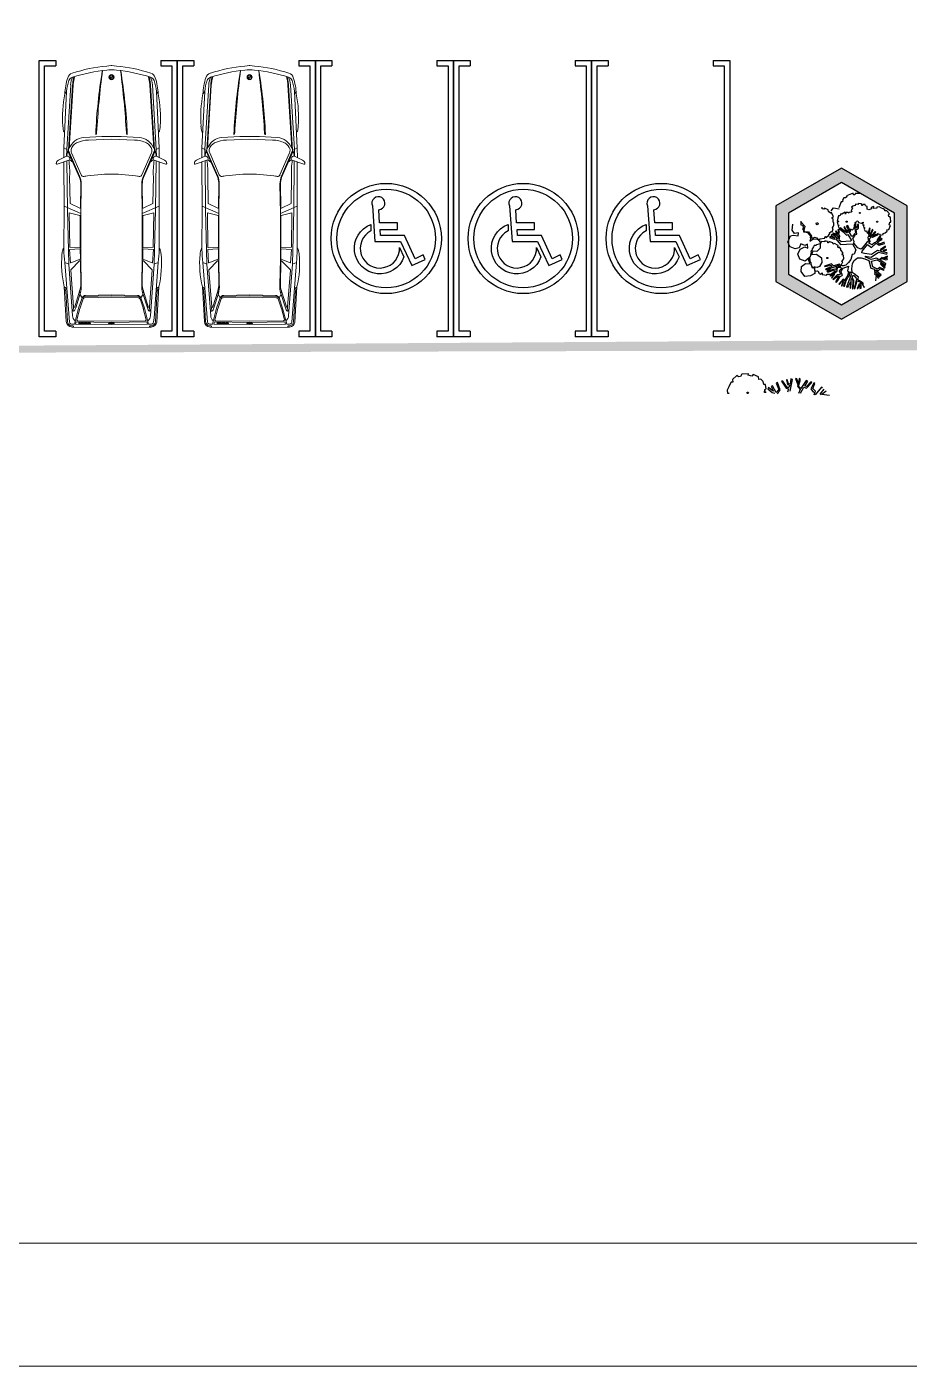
# Model space of a CAD drawing. Header units: millimetres. Extents: x 1351 to 1635, y 1399 to 1500.
# Drawn here: x 1592.85 to 1607.18, y 1440.64 to 1462.41 of the extents above; entities that cross this region are included whole.
import ezdxf

# ---------------------------------------------------------------- set-up
doc = ezdxf.new("R2010")
doc.units = ezdxf.units.MM
doc.layers.get('0').update_dxf_attribs({"color": 181})
doc.layers.add('lineas', color=8, linetype='Continuous')
doc.layers.add('margen', color=250, linetype='Continuous')
doc.layers.add('tefris', color=30, linetype='Continuous', lineweight=9)

# ---------------------------------------------------------------- blocks, each defined once
blk = doc.blocks.new('parkyeri')
for p, q in [((420.856, 186.195), (420.856, 186.095)), ((422.756, 186.195), (422.756, 186.095)), ((420.856, 181.295), (420.856, 181.195)), ((422.756, 181.295), (422.756, 181.195))]:
    blk.add_line(p, q)
for points in [[(420.556, 181.195), (420.556, 186.195), (420.856, 186.195)], [(420.856, 181.295), (420.656, 181.295), (420.656, 186.095), (420.856, 186.095)], [(422.756, 186.195), (423.056, 186.195), (423.056, 181.195), (422.756, 181.195)], [(422.756, 186.095), (422.956, 186.095), (422.956, 181.295), (422.756, 181.295)], [(420.856, 181.195), (420.556, 181.195)]]:
    blk.add_lwpolyline(points)
blk = doc.blocks.new('BMW')
blk.add_line((0, 0.81), (0, -0.81))
at = {"const_width": 0.81}
for points in [[(-0.41, 0, 0.414214), (0, -0.41, 1)], [(0.41, 0, 0.414214), (0, 0.41, 1)]]:
    blk.add_lwpolyline(points, format="xyb", dxfattribs=at)
for radius in [1.05, 0.812]:
    blk.add_circle((0, 0), radius)
blk = doc.blocks.new('325I')
for p, q in [((-0.84, 2.34), (-0.84, 2.62)), ((-0.76, 2.62), (-0.84, 2.62)), ((-0.76, 2.34), (-0.84, 2.34)), ((-0.76, 2.34), (-0.76, 2.62)), ((-0.02, 2.62), (-0.68, 2.62)), ((-0.68, 2.34), (-0.68, 2.62)), ((-0.02, 2.34), (-0.68, 2.34)), ((-0.1, 0.52), (-0.1, 0.87)), ((-0.02, 2.34), (-0.02, 2.62)), ((-0.02, -1.57), (-0.02, 1.45)), ((-0.1, -0.99), (-0.1, -0.64))]:
    blk.add_line(p, q)
for points in [[(-0.76, 2.04, 0.311177), (-0.8, 1.99, 0.077264), (-0.8, 0.92, 0.311177), (-0.76, 0.87, 0.039894), (-0.51, 0.84, 0.429044), (-0.45, 0.89), (-0.45, 1.74, -0.414214), (-0.4, 1.8), (-0.17, 1.8, -0.389308), (-0.11, 1.75, -0.042914), (-0.11, 1.16, -0.325233), (-0.16, 1.11), (-0.16, 0.86, 0.008571), (-0.1, 0.87, 0.311177), (-0.06, 0.92, 0.077264), (-0.06, 1.99, 0.311177), (-0.1, 2.04, 0.060602), (-0.48, 2.07, 0.404798), (-0.53, 2.02), (-0.53, 1.17, -0.414214), (-0.59, 1.11)], [(-0.71, 2.05, 0.008571), (-0.76, 2.04, -0.008571), (-0.71, 2.05), (-0.71, 1.8, 0.325233), (-0.75, 1.75, 0.042914), (-0.75, 1.16, 0.389308), (-0.69, 1.11), (-0.59, 1.11)]]:
    blk.add_lwpolyline(points, format="xyb")
for points in [[(-0.76, 0.53, 0.311177), (-0.8, 0.48, 0.077264), (-0.8, -0.59, 0.311177), (-0.76, -0.64, 0.008571), (-0.71, -0.65), (-0.71, -0.4, -0.325233), (-0.75, -0.35, -0.042914), (-0.75, 0.24, -0.389308), (-0.69, 0.29), (-0.57, 0.29, -0.373732), (-0.51, 0.24), (-0.39, -0.62, 0.391289), (-0.33, -0.67, 0.037166), (-0.1, -0.64, 0.311177), (-0.06, -0.59, 0.077264), (-0.06, 0.48, 0.311177), (-0.1, 0.53, 0.008571), (-0.16, 0.54), (-0.16, 0.29, -0.325233), (-0.11, 0.24, -0.042914), (-0.11, -0.35, -0.389308), (-0.17, -0.4), (-0.29, -0.4, -0.373732), (-0.35, -0.35), (-0.47, 0.51, 0.391289), (-0.53, 0.56, 0.037166)], [(-0.76, -0.98, 0.311177), (-0.8, -1.03, 0.077264), (-0.8, -2.1, 0.311177), (-0.76, -2.15, 0.008571), (-0.71, -2.16), (-0.71, -1.91, -0.325233), (-0.75, -1.86, -0.042914), (-0.75, -1.27, -0.389308), (-0.69, -1.22), (-0.53, -1.22, -0.414214), (-0.47, -1.28), (-0.47, -1.88, 0.414214), (-0.44, -1.91), (-0.42, -1.91, 0.414214), (-0.39, -1.88), (-0.39, -1.28, -0.414214), (-0.33, -1.22), (-0.17, -1.22, -0.389308), (-0.11, -1.27, -0.042914), (-0.11, -1.86, -0.325233), (-0.16, -1.91), (-0.16, -2.16, 0.008571), (-0.1, -2.15, 0.311177), (-0.06, -2.1, 0.077264), (-0.06, -1.03, 0.311177), (-0.1, -0.98, 0.105316)]]:
    blk.add_lwpolyline(points, format="xyb", close=True)
blk.add_arc((-0.43, 2.41), 1.57, 280.0596, 282.024)
blk = doc.blocks.new('BMW735P')
for p, q in [((1.706, 0.748), (1.784, 0.976)), ((0.348, 0.732), (1.519, 0.804)), ((0.351, 0.698), (1.532, 0.77)), ((0.351, 0.687), (1.502, 0.757)), ((0.466, 0.807), (1.489, 0.857)), ((0.512, 0.838), (0.466, 0.807)), ((1.489, 0.857), (1.666, 0.859)), ((1.489, 0.857), (1.537, 0.772)), ((1.519, 0.804), (1.639, 0.805)), ((1.537, 0.772), (1.998, 0.571)), ((1.548, 0.782), (1.639, 0.805)), ((1.548, 0.782), (2.024, 0.571)), ((1.639, 0.805), (1.711, 0.953)), ((1.749, 0.693), (1.706, 0.748)), ((1.725, 0.801), (2.611, 0.791)), ((1.743, 0.856), (2.582, 0.853)), ((2.498, 0.742), (2.006, 0.752)), ((2.498, 0.742), (2.582, 0.569)), ((2.545, 0.853), (2.678, 0.55)), ((2.582, 0.853), (3.331, 0.856)), ((2.611, 0.791), (3.593, 0.768)), ((2.664, 0.758), (2.714, 0.564)), ((2.664, 0.758), (3.288, 0.748)), ((3.288, 0.748), (3.295, 0.567)), ((3.314, 0.567), (3.327, 0.748)), ((3.331, 0.751), (3.568, 0.736)), ((3.572, 0.73), (3.503, 0.563)), ((3.699, 0.731), (3.535, 0.572)), ((3.564, 0.84), (4.568, 0.762)), ((3.564, 0.84), (3.593, 0.768)), ((3.593, 0.768), (4.527, 0.697)), ((3.703, 0.732), (4.366, 0.68)), ((4.631, 0.813), (4.003, 0.849)), ((4.017, 0.834), (4.003, 0.849)), ((4.055, 0.802), (4.017, 0.834)), ((4.629, 0.79), (4.077, 0.821)), ((4.568, 0.762), (4.641, 0.755)), ((0.273, 0.676), (0.198, 0.662)), ((0.271, 0.687), (0.201, 0.674)), ((1.299, 0.494), (1.285, 0.17)), ((1.977, 0.543), (1.579, 0.716)), ((2.674, 0.55), (2.142, 0.542)), ((2.574, 0.556), (2.146, 0.55)), ((3.501, 0.55), (2.674, 0.55)), ((3.286, 0.558), (2.722, 0.558)), ((3.495, 0.557), (3.323, 0.558)), ((3.963, 0.542), (3.501, 0.55)), ((3.955, 0.55), (3.541, 0.557)), ((4.366, 0.66), (4.08, 0.57)), ((4.122, 0.56), (4.08, 0.57)), ((4.122, 0.559), (4.382, 0.642)), ((4.201, 0.525), (4.136, 0.564)), ((4.393, 0.59), (4.201, 0.525)), ((4.4, 0.569), (4.221, 0.509)), ((4.38, 0.681), (4.44, 0.687)), ((4.382, 0.642), (4.422, 0.656)), ((4.683, 0.665), (4.393, 0.59)), ((4.601, 0.621), (4.399, 0.569)), ((4.617, 0.609), (4.628, -0.007)), ((4.683, 0.643), (4.64, 0.631)), ((4.64, 0.631), (4.651, -0.007)), ((4.682, 0.697), (4.683, 0.67)), ((4.683, 0.67), (4.683, 0.665)), ((4.683, 0.643), (4.688, -0.007)), ((4.709, 0.721), (4.713, 0.693)), ((4.741, -0.012), (4.734, 0.707)), ((1.347, 0.41), (1.328, -0.007)), ((4.16, 0.463), (4.15, -0.007)), ((4.178, 0.484), (4.167, -0.007)), ((4.201, 0.474), (4.191, -0.007)), ((0.208, 0.028), (0.208, -0.042)), ((1.285, 0.17), (1.28, -0.007)), ((1.285, -0.184), (1.28, -0.007)), ((1.299, -0.507), (1.285, -0.184)), ((1.347, -0.424), (1.328, -0.007)), ((4.16, -0.476), (4.15, -0.007)), ((4.178, -0.498), (4.167, -0.007)), ((4.201, -0.488), (4.191, -0.007)), ((4.617, -0.622), (4.628, -0.006)), ((4.64, -0.645), (4.651, -0.006)), ((4.683, -0.656), (4.688, -0.006)), ((4.741, -0.011), (4.735, -0.689)), ((0.273, -0.69), (0.198, -0.675)), ((0.271, -0.7), (0.201, -0.687)), ((0.351, -0.7), (1.502, -0.77)), ((0.351, -0.711), (1.532, -0.783)), ((1.537, -0.785), (1.998, -0.584)), ((1.548, -0.795), (2.024, -0.584)), ((1.977, -0.556), (1.579, -0.729)), ((1.749, -0.706), (1.706, -0.761)), ((2.674, -0.563), (2.142, -0.555)), ((2.574, -0.57), (2.146, -0.563)), ((2.498, -0.756), (2.582, -0.582)), ((2.545, -0.867), (2.678, -0.563)), ((2.664, -0.772), (2.714, -0.577)), ((3.501, -0.563), (2.674, -0.563)), ((3.286, -0.571), (2.722, -0.571)), ((3.288, -0.762), (3.295, -0.58)), ((3.314, -0.58), (3.327, -0.761)), ((3.495, -0.571), (3.323, -0.571)), ((3.963, -0.555), (3.501, -0.563)), ((3.572, -0.743), (3.503, -0.576)), ((3.699, -0.744), (3.535, -0.585)), ((3.955, -0.563), (3.541, -0.57)), ((3.593, -0.781), (4.527, -0.711)), ((3.703, -0.745), (4.366, -0.693)), ((4.122, -0.573), (4.08, -0.584)), ((4.366, -0.673), (4.08, -0.584)), ((4.122, -0.573), (4.382, -0.655)), ((4.201, -0.539), (4.136, -0.577)), ((4.393, -0.603), (4.201, -0.539)), ((4.4, -0.583), (4.221, -0.523)), ((4.38, -0.695), (4.44, -0.7)), ((4.382, -0.655), (4.422, -0.67)), ((4.683, -0.678), (4.393, -0.603)), ((4.601, -0.635), (4.399, -0.582)), ((4.683, -0.656), (4.64, -0.645)), ((4.682, -0.711), (4.683, -0.683)), ((4.683, -0.683), (4.683, -0.678)), ((4.709, -0.735), (4.713, -0.706)), ((4.735, -0.689), (4.733, -0.726)), ((0.348, -0.746), (1.519, -0.817)), ((0.512, -0.851), (0.466, -0.82)), ((0.466, -0.82), (1.489, -0.87)), ((1.489, -0.87), (1.537, -0.785)), ((1.489, -0.87), (1.666, -0.872)), ((1.519, -0.817), (1.639, -0.819)), ((1.548, -0.795), (1.639, -0.818)), ((1.639, -0.819), (1.711, -0.966)), ((1.706, -0.761), (1.784, -0.989)), ((1.725, -0.815), (2.611, -0.805)), ((1.743, -0.869), (2.582, -0.867)), ((2.498, -0.756), (2.006, -0.765)), ((2.582, -0.867), (3.331, -0.869)), ((2.611, -0.805), (3.593, -0.781)), ((2.664, -0.772), (3.288, -0.762)), ((3.331, -0.764), (3.568, -0.749)), ((3.564, -0.853), (4.568, -0.776)), ((3.564, -0.853), (3.593, -0.781)), ((4.641, -0.826), (4.003, -0.862)), ((4.017, -0.847), (4.003, -0.862)), ((4.055, -0.815), (4.017, -0.847)), ((4.638, -0.803), (4.077, -0.835)), ((4.568, -0.776), (4.641, -0.769))]:
    blk.add_line(p, q)
for points in [[(0.136, 0.705, -0.271445), (0.218, 0.784, -0.070454), (0.512, 0.838)], [(0.209, 0.699, -0.257358), (0.271, 0.763, -0.042334), (0.466, 0.807)], [(0.136, -0.718, 0.271445), (0.218, -0.797, 0.070454), (0.512, -0.851)], [(0.209, -0.713, 0.257358), (0.271, -0.776, 0.042334), (0.466, -0.82)]]:
    blk.add_lwpolyline(points, format="xyb")
for points in [[(1.217, 0.843), (1.204, 0.851), (1.193, 0.857), (1.184, 0.861), (1.173, 0.864), (1.16, 0.867), (1.144, 0.869), (1.123, 0.871), (1.096, 0.874)], [(3.414, 0.89), (3.395, 0.888), (3.38, 0.886), (3.368, 0.884), (3.356, 0.881), (3.343, 0.877), (3.328, 0.872), (3.309, 0.865), (3.285, 0.856)], [(0, -0.007), (0, 0), (0.002, 0.04), (0.007, 0.081)], [(0.074, -0.007), (0.074, 0), (0.076, 0.04), (0.081, 0.081)], [(0, -0.007), (0, -0.013), (0.002, -0.054), (0.007, -0.094)], [(0.074, -0.007), (0.074, -0.013), (0.076, -0.054), (0.081, -0.094)], [(1.217, -0.857), (1.204, -0.864), (1.193, -0.87), (1.184, -0.874), (1.173, -0.878), (1.16, -0.88), (1.144, -0.882), (1.123, -0.885), (1.096, -0.887)], [(3.414, -0.903), (3.395, -0.901), (3.38, -0.899), (3.368, -0.897), (3.356, -0.894), (3.343, -0.89), (3.328, -0.885), (3.309, -0.878), (3.285, -0.869)]]:
    blk.add_lwpolyline(points)
at = {"const_width": 0.0353}
for points in [[(0.19, -0.007, 0.414214), (0.208, -0.025, 1)], [(0.225, -0.007, 0.414214), (0.208, 0.011, 1)]]:
    blk.add_lwpolyline(points, format="xyb", dxfattribs=at)
for radius in [0.046, 0.0354]:
    blk.add_circle((0.208, -0.007), radius)
for centre, radius, start, end in [((1.77, 0.93), 0.0631, 88.3411, 158.4448), ((1.771, 0.98), 0.0131, 343.6791, 88.3607), ((0.366, 0.365), 0.368, 92.6658, 115.256), ((0.938, -1.333), 2.212, 85.9177, 101.1171), ((1.621, 0.444), 0.335, 110.7397, 140.9673), ((1.662, 0.425), 0.368, 109.903, 110.7292), ((1.689, 0.796), 0.0507, 169.1503, 289.7336), ((1.929, 2.178), 1.428, 261.2748, 273.0638), ((3.287, 0.744), 0.00436, 28.2568, 89.0796), ((3.331, 0.746), 0.00436, 89.1632, 159.7849), ((3.225, -2.404), 3.262, 84.0336, 88.1393), ((3.586, -0.873), 1.771, 76.3874, 95.5588), ((3.568, 0.732), 0.00436, 335.5673, 89.1632), ((3.702, 0.728), 0.00436, 85.5085, 130.5901), ((4.085, 0.858), 0.0379, 199.2376, 258.1974), ((4.625, 0.704), 0.0861, 11.3528, 86.771), ((4.625, 0.704), 0.109, 1.6199, 86.771), ((4.631, 0.705), 0.0509, 350.8248, 79.2552), ((2.762, -0.164), 2.765, 161.6997, 174.9344), ((3.31, -0.265), 3.248, 162.7329, 173.8965), ((0.367, 0.273), 0.425, 92.353, 103.1471), ((0.367, 0.273), 0.414, 92.353, 103.1471), ((1.562, 0.486), 0.263, 140.0159, 178.2251), ((1.842, 0.407), 0.495, 153.681, 179.6111), ((1.574, 0.536), 0.198, 106.1163, 152.6678), ((1.528, 0.593), 0.133, 67.227, 93.747), ((4.985, -0.007), 3.021, 170.5234, 189.4766), ((1.963, 0.501), 0.0436, 345.9109, 71.6035), ((2.138, 0.891), 0.349, 246.5165, 270.8123), ((2.23, 0.44), 0.23, 167.3262, 174.247), ((2.141, 0.899), 0.349, 250.3008, 270.8123), ((2.574, 0.565), 0.00873, 270.8123, 25.9128), ((2.722, 0.566), 0.00873, 194.37, 269.9833), ((3.286, 0.566), 0.00873, 269.9833, 2.2117), ((3.323, 0.566), 0.00873, 176.1372, 269.9833), ((3.495, 0.566), 0.00873, 269.9833, 337.4824), ((3.541, 0.566), 0.00873, 134.146, 269.0841), ((3.97, 0.85), 0.3, 267.1439, 291.3406), ((4.002, 0.925), 0.385, 264.2755, 288.2383), ((4.23, 0.463), 0.0692, 114.6336, 179.7333), ((4.222, 0.486), 0.0447, 118.5958, 182.7424), ((4.23, 0.481), 0.0297, 108.6331, 193.0645), ((4.364, 0.67), 0.0103, 280.9021, 77.46), ((4.383, 0.672), 0.00998, 108.9811, 168.2208), ((4.402, 0.697), 0.046, 295.8199, 338.4967), ((4.441, 0.683), 0.00436, 333.9349, 95.2848), ((4.528, 0.587), 0.111, 34.1191, 90.2712), ((4.604, 0.609), 0.0131, 359.9976, 104.5339), ((4.731, 0.7), 0.0196, 201.1676, 278.0128), ((1.66, -9.379), 9.667, 92.4729, 99.3423), ((2.176, -15.963), 16.254, 93.3904, 97.3745), ((1.217, 0.316), 0.053, 265.0923, 301.9708), ((1.243, 0.275), 0.00436, 301.9708, 89.6573), ((2.762, 0.15), 2.765, 185.0656, 198.3003), ((3.31, 0.251), 3.248, 186.1035, 197.2671), ((2.178, 15.949), 16.254, 262.6188, 266.6029), ((1.661, 9.365), 9.667, 260.651, 267.5203), ((1.217, -0.33), 0.053, 58.0292, 94.9077), ((1.243, -0.288), 0.00436, 270.3427, 58.0292), ((1.842, -0.42), 0.495, 180.3889, 206.4484), ((2.23, -0.454), 0.23, 185.753, 192.6738), ((4.23, -0.476), 0.0692, 180.2667, 245.3664), ((0.366, -0.378), 0.368, 244.744, 267.3342), ((0.367, -0.286), 0.425, 256.8529, 267.647), ((0.367, -0.286), 0.414, 256.8529, 267.647), ((1.562, -0.499), 0.263, 181.7749, 219.5838), ((1.621, -0.458), 0.335, 218.7114, 249.2334), ((1.574, -0.549), 0.198, 207.6439, 253.8837), ((1.963, -0.515), 0.0436, 288.3965, 14.0891), ((2.138, -0.905), 0.349, 89.1877, 113.4835), ((2.141, -0.913), 0.349, 89.1877, 109.6992), ((2.574, -0.578), 0.00873, 334.0872, 89.1877), ((2.722, -0.58), 0.00873, 90.0167, 165.63), ((3.286, -0.579), 0.00873, 357.7883, 90.0167), ((3.323, -0.579), 0.00873, 90.0167, 183.8628), ((3.495, -0.579), 0.00873, 22.5176, 90.0167), ((3.541, -0.579), 0.00873, 90.9159, 225.854), ((3.97, -0.863), 0.3, 68.6594, 92.8561), ((4.002, -0.938), 0.385, 71.7617, 95.7245), ((4.222, -0.5), 0.0447, 177.2576, 241.4042), ((4.23, -0.494), 0.0297, 166.9355, 251.3669), ((4.364, -0.683), 0.0103, 282.54, 77.0913), ((4.383, -0.685), 0.00998, 191.7792, 251.0189), ((4.402, -0.711), 0.046, 21.5033, 64.1801), ((4.441, -0.696), 0.00436, 264.7152, 26.0651), ((4.528, -0.6), 0.111, 269.7288, 325.8809), ((4.604, -0.622), 0.0131, 255.4661, 0.0024), ((4.631, -0.719), 0.0509, 280.7448, 9.1752), ((4.625, -0.718), 0.109, 278.5361, 355.8821), ((4.731, -0.713), 0.0196, 81.9872, 158.8324), ((0.938, 1.32), 2.212, 258.8829, 274.0823), ((1.528, -0.606), 0.133, 266.253, 292.773), ((1.662, -0.439), 0.368, 249.2708, 250.097), ((1.689, -0.809), 0.0507, 70.2664, 190.8497), ((1.77, -0.943), 0.0631, 201.5552, 271.6589), ((1.929, -2.191), 1.428, 86.9362, 98.7252), ((3.287, -0.757), 0.00436, 270.9204, 331.7432), ((3.331, -0.76), 0.00436, 200.2151, 270.8368), ((3.225, 2.391), 3.262, 271.8607, 275.9664), ((3.586, 0.859), 1.771, 264.4412, 283.6126), ((3.568, -0.745), 0.00436, 270.8368, 24.4327), ((3.702, -0.741), 0.00436, 229.4099, 274.4915), ((4.085, -0.872), 0.0379, 101.8026, 160.7624), ((4.625, -0.718), 0.0861, 279.2025, 348.8105), ((1.771, -0.993), 0.0131, 271.6393, 16.3209)]:
    blk.add_arc(centre, radius, start, end)
for name, p, xscale, yscale, zscale in [('325I', (4.674, 0.468), 0.0261839674916882, 0.0436399458194804, 0.0436399458194804), ('BMW', (4.669, -0.006), 0.0139568836454146, -0.0488562357979824, 0.0139568836454146)]:
    blk.add_blockref(name, p, dxfattribs=dict(xscale=xscale, yscale=yscale, zscale=zscale))
blk = doc.blocks.new('Bmw_p')
at = {"layer": 'tefris'}
blk.add_blockref('BMW735P', (0.1, 0.05), dxfattribs=at)

msp = doc.modelspace()

# ---------------------------------------------------------------- hatches: boundary and pattern name
at = {"true_color": 0x2776bb}
h = msp.add_hatch(color=152, dxfattribs=at)
h.dxf.hatch_style = 1
h.paths.add_polyline_path([(1557.684, 1489.955), (1615.659, 1489.745), (1615.88, 1457.376), (1557.499, 1457.002)])
h.paths.add_polyline_path([(1557.949, 1489.945), (1615.857, 1489.945), (1616.082, 1457.176), (1557.587, 1457.023)])
at = {"layer": 'margen'}
h = msp.add_hatch(color=256, dxfattribs=at)
h.dxf.hatch_style = 1
h.set_gradient(color1=(248, 153, 30), color2=(255, 255, 0))
h.paths.add_polyline_path([(1606.944, 1459.381), (1606.085, 1459.878), (1605.225, 1459.381), (1605.225, 1458.389), (1606.085, 1457.892), (1606.944, 1458.389)], flags=16)
h.paths.add_polyline_path([(1607.149, 1459.499), (1606.085, 1460.114), (1605.02, 1459.499), (1605.02, 1458.27), (1606.085, 1457.656), (1607.149, 1458.27)])

# ---------------------------------------------------------------- linework, layer by layer
at = {"color": 116, "linetype": 'ByBlock'}
for p, q in [((1606.274, 1459.707), (1606.166, 1459.663)), ((1606.28, 1459.681), (1606.274, 1459.707)), ((1606.308, 1459.703), (1606.303, 1459.68)), ((1606.391, 1459.699), (1606.308, 1459.703)), ((1606.079, 1459.565), (1606.043, 1459.467)), ((1606.095, 1459.563), (1606.079, 1459.565)), ((1606.109, 1459.583), (1606.095, 1459.563)), ((1606.123, 1459.631), (1606.102, 1459.592)), ((1606.102, 1459.592), (1606.109, 1459.583)), ((1606.151, 1459.629), (1606.123, 1459.631)), ((1606.173, 1459.647), (1606.151, 1459.629)), ((1606.166, 1459.663), (1606.173, 1459.647)), ((1606.267, 1459.493), (1606.249, 1459.479)), ((1606.3, 1459.508), (1606.267, 1459.493)), ((1606.303, 1459.68), (1606.28, 1459.681)), ((1606.317, 1459.527), (1606.3, 1459.508)), ((1606.355, 1459.521), (1606.317, 1459.527)), ((1606.354, 1459.536), (1606.355, 1459.521)), ((1606.411, 1459.533), (1606.354, 1459.536)), ((1606.414, 1459.506), (1606.411, 1459.533)), ((1606.428, 1459.503), (1606.414, 1459.506)), ((1606.427, 1459.524), (1606.428, 1459.503)), ((1606.47, 1459.521), (1606.427, 1459.524)), ((1606.476, 1459.499), (1606.47, 1459.521)), ((1606.503, 1459.49), (1606.476, 1459.499)), ((1606.5, 1459.446), (1606.503, 1459.49)), ((1606.607, 1459.49), (1606.567, 1459.471)), ((1606.606, 1459.458), (1606.607, 1459.49)), ((1605.77, 1459.453), (1605.77, 1459.481)), ((1605.796, 1459.446), (1605.77, 1459.453)), ((1605.81, 1459.46), (1605.796, 1459.446)), ((1605.867, 1459.433), (1605.81, 1459.46)), ((1605.874, 1459.407), (1605.867, 1459.433)), ((1605.904, 1459.38), (1605.874, 1459.407)), ((1605.923, 1459.39), (1605.904, 1459.38)), ((1605.916, 1459.419), (1605.957, 1459.469)), ((1605.954, 1459.319), (1605.923, 1459.39)), ((1605.932, 1459.292), (1605.935, 1459.309)), ((1605.949, 1459.283), (1605.932, 1459.292)), ((1605.935, 1459.309), (1605.954, 1459.319)), ((1605.947, 1459.233), (1605.949, 1459.283)), ((1605.957, 1459.469), (1606.049, 1459.45)), ((1606.037, 1459.336), (1606.013, 1459.255)), ((1606.059, 1459.338), (1606.037, 1459.336)), ((1606.079, 1459.375), (1606.059, 1459.338)), ((1606.091, 1459.364), (1606.079, 1459.375)), ((1606.143, 1459.395), (1606.091, 1459.364)), ((1606.148, 1459.366), (1606.143, 1459.395)), ((1606.154, 1459.392), (1606.148, 1459.366)), ((1606.192, 1459.392), (1606.154, 1459.392)), ((1606.201, 1459.382), (1606.192, 1459.392)), ((1606.207, 1459.39), (1606.201, 1459.382)), ((1606.242, 1459.399), (1606.207, 1459.39)), ((1606.262, 1459.468), (1606.242, 1459.417)), ((1606.242, 1459.417), (1606.256, 1459.409)), ((1606.256, 1459.409), (1606.242, 1459.399)), ((1606.249, 1459.479), (1606.262, 1459.468)), ((1606.529, 1459.433), (1606.5, 1459.446)), ((1606.572, 1459.45), (1606.529, 1459.433)), ((1606.567, 1459.471), (1606.572, 1459.45)), ((1606.66, 1459.46), (1606.606, 1459.458)), ((1606.694, 1459.482), (1606.659, 1459.481)), ((1606.659, 1459.481), (1606.66, 1459.46)), ((1606.735, 1459.462), (1606.694, 1459.482)), ((1606.759, 1459.45), (1606.735, 1459.462)), ((1606.789, 1459.435), (1606.759, 1459.45)), ((1606.789, 1459.417), (1606.789, 1459.435)), ((1606.819, 1459.419), (1606.789, 1459.417)), ((1606.864, 1459.371), (1606.819, 1459.419)), ((1606.849, 1459.351), (1606.864, 1459.371)), ((1606.853, 1459.328), (1606.849, 1459.351)), ((1606.882, 1459.312), (1606.853, 1459.328)), ((1606.888, 1459.232), (1606.882, 1459.312)), ((1605.283, 1459.102), (1605.294, 1459.201)), ((1605.323, 1459.048), (1605.283, 1459.102)), ((1605.383, 1459.062), (1605.323, 1459.048)), ((1605.379, 1459.013), (1605.383, 1459.062)), ((1605.421, 1459.249), (1605.426, 1459.192)), ((1605.426, 1459.192), (1605.452, 1459.186)), ((1605.427, 1459.232), (1605.487, 1459.172)), ((1605.469, 1459.147), (1605.449, 1459.124)), ((1605.449, 1459.124), (1605.485, 1459.077)), ((1605.452, 1459.186), (1605.469, 1459.147)), ((1605.487, 1459.172), (1605.465, 1459.077)), ((1605.465, 1459.077), (1605.55, 1459.078)), ((1605.485, 1459.077), (1605.534, 1459.065)), ((1605.534, 1459.065), (1605.579, 1459.008)), ((1605.55, 1459.078), (1605.595, 1459.005)), ((1605.875, 1459.018), (1605.897, 1459.051)), ((1605.891, 1459.06), (1605.917, 1459.084)), ((1605.897, 1459.051), (1605.891, 1459.06)), ((1605.917, 1459.084), (1605.933, 1459.08)), ((1605.933, 1459.08), (1605.951, 1459.128)), ((1605.939, 1459.141), (1605.947, 1459.171)), ((1605.951, 1459.128), (1605.939, 1459.141)), ((1605.954, 1459.058), (1605.945, 1459.048)), ((1605.959, 1459.226), (1605.947, 1459.233)), ((1605.947, 1459.171), (1605.958, 1459.175)), ((1606.017, 1459.029), (1605.954, 1459.058)), ((1605.958, 1459.175), (1605.959, 1459.226)), ((1605.996, 1459.092), (1605.987, 1459.082)), ((1605.987, 1459.082), (1606.017, 1459.029)), ((1606.021, 1459.054), (1605.996, 1459.092)), ((1606.013, 1459.255), (1606.03, 1459.255)), ((1606.013, 1459.239), (1606.025, 1459.19)), ((1606.034, 1459.238), (1606.013, 1459.239)), ((1606.036, 1459.068), (1606.021, 1459.054)), ((1606.033, 1459.118), (1606.022, 1459.11)), ((1606.022, 1459.11), (1606.036, 1459.068)), ((1606.025, 1459.19), (1606.037, 1459.192)), ((1606.03, 1459.255), (1606.034, 1459.238)), ((1606.039, 1459.179), (1606.03, 1459.168)), ((1606.03, 1459.168), (1606.052, 1459.127)), ((1606.053, 1459.065), (1606.033, 1459.118)), ((1606.033, 1459.043), (1606.053, 1459.065)), ((1606.037, 1459.192), (1606.039, 1459.179)), ((1606.073, 1459.141), (1606.052, 1459.127)), ((1606.052, 1459.127), (1606.066, 1459.132)), ((1606.052, 1459.127), (1606.113, 1459.078)), ((1606.066, 1459.132), (1606.077, 1459.118)), ((1606.165, 1459.059), (1606.073, 1459.141)), ((1606.077, 1459.118), (1606.14, 1459.078)), ((1606.113, 1459.078), (1606.164, 1459.024)), ((1606.131, 1459.16), (1606.12, 1459.154)), ((1606.12, 1459.154), (1606.153, 1459.094)), ((1606.163, 1459.105), (1606.131, 1459.16)), ((1606.14, 1459.078), (1606.157, 1459.103)), ((1606.153, 1459.094), (1606.189, 1459.08)), ((1606.157, 1459.103), (1606.164, 1459.093)), ((1606.186, 1459.183), (1606.162, 1459.17)), ((1606.162, 1459.17), (1606.189, 1459.131)), ((1606.196, 1459.095), (1606.163, 1459.105)), ((1606.164, 1459.093), (1606.234, 1459.09)), ((1606.183, 1459.063), (1606.165, 1459.059)), ((1606.189, 1459.08), (1606.183, 1459.063)), ((1606.223, 1459.096), (1606.186, 1459.183)), ((1606.189, 1459.131), (1606.196, 1459.095)), ((1606.213, 1459.064), (1606.223, 1459.096)), ((1606.252, 1459.001), (1606.213, 1459.064)), ((1606.225, 1459.123), (1606.238, 1459.122)), ((1606.234, 1459.09), (1606.225, 1459.123)), ((1606.238, 1459.122), (1606.261, 1459.112)), ((1606.261, 1459.112), (1606.29, 1459.137)), ((1606.311, 1459.063), (1606.265, 1459.008)), ((1606.29, 1459.137), (1606.293, 1459.176)), ((1606.317, 1459.195), (1606.291, 1459.192)), ((1606.291, 1459.192), (1606.311, 1459.063)), ((1606.293, 1459.176), (1606.324, 1459.197)), ((1606.303, 1459.227), (1606.325, 1459.231)), ((1606.324, 1459.197), (1606.303, 1459.227)), ((1606.324, 1459.136), (1606.317, 1459.195)), ((1606.322, 1459.11), (1606.358, 1459.139)), ((1606.335, 1459.037), (1606.322, 1459.11)), ((1606.34, 1459.151), (1606.324, 1459.136)), ((1606.325, 1459.231), (1606.33, 1459.25)), ((1606.33, 1459.25), (1606.349, 1459.255)), ((1606.346, 1459.197), (1606.34, 1459.151)), ((1606.358, 1459.198), (1606.346, 1459.197)), ((1606.349, 1459.255), (1606.358, 1459.229)), ((1606.358, 1459.229), (1606.409, 1459.219)), ((1606.358, 1459.139), (1606.358, 1459.198)), ((1606.409, 1459.219), (1606.428, 1459.229)), ((1606.428, 1459.229), (1606.447, 1459.228)), ((1606.447, 1459.228), (1606.428, 1459.221)), ((1606.428, 1459.221), (1606.43, 1459.186)), ((1606.43, 1459.186), (1606.449, 1459.189)), ((1606.449, 1459.189), (1606.44, 1459.176)), ((1606.44, 1459.176), (1606.446, 1459.141)), ((1606.446, 1459.141), (1606.464, 1459.14)), ((1606.464, 1459.14), (1606.454, 1459.12)), ((1606.454, 1459.12), (1606.469, 1459.089)), ((1606.469, 1459.089), (1606.497, 1459.096)), ((1606.497, 1459.096), (1606.495, 1459.071)), ((1606.495, 1459.071), (1606.532, 1459.04)), ((1606.537, 1459.138), (1606.518, 1459.063)), ((1606.518, 1459.063), (1606.529, 1459.016)), ((1606.532, 1459.04), (1606.548, 1459.056)), ((1606.552, 1459.132), (1606.537, 1459.138)), ((1606.537, 1459.07), (1606.552, 1459.132)), ((1606.543, 1459.036), (1606.537, 1459.07)), ((1606.586, 1459.115), (1606.543, 1459.036)), ((1606.548, 1459.056), (1606.566, 1459.03)), ((1606.556, 1459.031), (1606.599, 1459.112)), ((1606.629, 1459.084), (1606.572, 1459.016)), ((1606.583, 1459.011), (1606.64, 1459.073)), ((1606.599, 1459.112), (1606.586, 1459.115)), ((1606.598, 1459.024), (1606.619, 1459.054)), ((1606.619, 1459.054), (1606.624, 1459.027)), ((1606.64, 1459.073), (1606.629, 1459.084)), ((1606.761, 1459.052), (1606.794, 1459.062)), ((1606.761, 1459.035), (1606.761, 1459.052)), ((1606.794, 1459.062), (1606.824, 1459.088)), ((1606.82, 1459.11), (1606.851, 1459.116)), ((1606.824, 1459.088), (1606.82, 1459.11)), ((1606.851, 1459.116), (1606.879, 1459.178)), ((1606.857, 1459.191), (1606.869, 1459.235)), ((1606.879, 1459.178), (1606.857, 1459.191)), ((1606.869, 1459.235), (1606.888, 1459.232)), ((1605.215, 1458.911), (1605.255, 1459.01)), ((1605.248, 1458.833), (1605.215, 1458.911)), ((1605.329, 1458.801), (1605.248, 1458.833)), ((1605.255, 1459.01), (1605.3, 1459.022)), ((1605.3, 1459.022), (1605.379, 1459.013)), ((1605.422, 1458.881), (1605.398, 1458.819)), ((1605.49, 1458.855), (1605.422, 1458.881)), ((1605.533, 1458.876), (1605.49, 1458.855)), ((1605.536, 1458.811), (1605.533, 1458.876)), ((1605.595, 1459.005), (1605.57, 1458.928)), ((1605.57, 1458.928), (1605.62, 1458.96)), ((1605.579, 1459.008), (1605.576, 1458.981)), ((1605.576, 1458.981), (1605.636, 1458.978)), ((1605.631, 1458.834), (1605.604, 1458.791)), ((1605.62, 1458.96), (1605.696, 1458.962)), ((1605.638, 1458.857), (1605.631, 1458.834)), ((1605.636, 1458.978), (1605.647, 1458.993)), ((1605.672, 1458.856), (1605.638, 1458.857)), ((1605.647, 1458.993), (1605.687, 1458.982)), ((1605.677, 1458.868), (1605.672, 1458.856)), ((1605.717, 1458.879), (1605.677, 1458.868)), ((1605.687, 1458.982), (1605.688, 1458.958)), ((1605.688, 1458.958), (1605.737, 1458.955)), ((1605.696, 1458.962), (1605.737, 1458.907)), ((1605.738, 1458.885), (1605.717, 1458.879)), ((1605.732, 1458.966), (1605.813, 1458.976)), ((1605.737, 1458.955), (1605.732, 1458.966)), ((1605.737, 1458.907), (1605.739, 1458.81)), ((1605.762, 1458.918), (1605.738, 1458.885)), ((1605.813, 1458.915), (1605.762, 1458.918)), ((1605.813, 1458.976), (1605.817, 1459)), ((1605.816, 1458.931), (1605.813, 1458.915)), ((1605.857, 1458.921), (1605.816, 1458.931)), ((1605.817, 1459), (1605.826, 1458.999)), ((1605.826, 1458.999), (1605.835, 1458.987)), ((1605.835, 1458.987), (1605.875, 1459.018)), ((1605.86, 1458.896), (1605.857, 1458.921)), ((1605.874, 1458.9), (1605.86, 1458.896)), ((1605.881, 1458.919), (1605.874, 1458.9)), ((1605.943, 1458.901), (1605.881, 1458.919)), ((1605.9, 1459.002), (1605.891, 1458.984)), ((1605.891, 1458.984), (1605.964, 1458.957)), ((1605.976, 1458.976), (1605.9, 1459.002)), ((1605.932, 1459.04), (1605.918, 1459.021)), ((1605.918, 1459.021), (1605.976, 1458.976)), ((1606.022, 1458.963), (1605.932, 1459.04)), ((1605.947, 1458.882), (1605.943, 1458.901)), ((1605.945, 1459.048), (1606.017, 1459.007)), ((1605.963, 1458.878), (1605.947, 1458.882)), ((1605.97, 1458.887), (1605.963, 1458.878)), ((1605.964, 1458.957), (1605.993, 1458.963)), ((1606.031, 1458.857), (1605.97, 1458.887)), ((1605.993, 1458.963), (1606.069, 1458.871)), ((1606.017, 1459.007), (1606.028, 1459.017)), ((1606.038, 1459.004), (1606.022, 1458.963)), ((1606.023, 1458.831), (1606.031, 1458.857)), ((1606.028, 1459.017), (1606.038, 1459.004)), ((1606.048, 1458.833), (1606.032, 1458.82)), ((1606.057, 1459.009), (1606.033, 1459.043)), ((1606.044, 1458.942), (1606.057, 1459.009)), ((1606.08, 1458.913), (1606.044, 1458.942)), ((1606.076, 1458.801), (1606.048, 1458.833)), ((1606.069, 1458.871), (1606.261, 1458.88)), ((1606.23, 1458.925), (1606.08, 1458.913)), ((1606.164, 1459.024), (1606.189, 1459.034)), ((1606.189, 1459.034), (1606.248, 1458.936)), ((1606.248, 1458.936), (1606.23, 1458.925)), ((1606.265, 1459.008), (1606.252, 1459.001)), ((1606.261, 1458.88), (1606.318, 1458.786)), ((1606.266, 1458.963), (1606.311, 1459.032)), ((1606.29, 1458.92), (1606.266, 1458.963)), ((1606.283, 1458.894), (1606.29, 1458.92)), ((1606.351, 1458.818), (1606.283, 1458.894)), ((1606.311, 1459.032), (1606.335, 1459.037)), ((1606.499, 1458.914), (1606.415, 1458.806)), ((1606.418, 1458.764), (1606.509, 1458.873)), ((1606.521, 1458.928), (1606.499, 1458.914)), ((1606.509, 1458.873), (1606.573, 1458.822)), ((1606.529, 1459.016), (1606.512, 1458.987)), ((1606.512, 1458.987), (1606.521, 1458.928)), ((1606.528, 1458.895), (1606.549, 1458.923)), ((1606.582, 1458.867), (1606.528, 1458.895)), ((1606.538, 1458.965), (1606.577, 1459)), ((1606.549, 1458.923), (1606.538, 1458.965)), ((1606.543, 1458.996), (1606.556, 1459.031)), ((1606.572, 1459.016), (1606.543, 1458.996)), ((1606.566, 1459.03), (1606.598, 1459.024)), ((1606.573, 1458.822), (1606.65, 1458.893)), ((1606.577, 1459), (1606.595, 1458.991)), ((1606.619, 1458.901), (1606.582, 1458.867)), ((1606.603, 1459.007), (1606.583, 1459.011)), ((1606.595, 1458.991), (1606.682, 1459.034)), ((1606.679, 1459.048), (1606.603, 1459.007)), ((1606.66, 1458.923), (1606.619, 1458.901)), ((1606.624, 1459.027), (1606.666, 1459.024)), ((1606.65, 1458.893), (1606.697, 1458.862)), ((1606.668, 1458.956), (1606.66, 1458.923)), ((1606.666, 1459.045), (1606.701, 1459.04)), ((1606.666, 1459.024), (1606.666, 1459.045)), ((1606.666, 1458.908), (1606.744, 1458.951)), ((1606.7, 1458.878), (1606.666, 1458.908)), ((1606.709, 1459.006), (1606.668, 1458.956)), ((1606.682, 1459.034), (1606.679, 1459.048)), ((1606.737, 1458.967), (1606.681, 1458.937)), ((1606.681, 1458.937), (1606.689, 1458.955)), ((1606.689, 1458.955), (1606.723, 1458.996)), ((1606.697, 1458.862), (1606.784, 1458.89)), ((1606.777, 1458.908), (1606.7, 1458.878)), ((1606.701, 1459.04), (1606.711, 1459.025)), ((1606.723, 1458.996), (1606.709, 1459.006)), ((1606.711, 1459.025), (1606.761, 1459.035)), ((1606.798, 1458.843), (1606.718, 1458.79)), ((1606.744, 1458.951), (1606.737, 1458.967)), ((1606.784, 1458.89), (1606.777, 1458.908)), ((1606.798, 1458.831), (1606.798, 1458.843)), ((1605.398, 1458.819), (1605.329, 1458.801)), ((1605.373, 1458.714), (1605.411, 1458.798)), ((1605.409, 1458.632), (1605.373, 1458.714)), ((1605.494, 1458.603), (1605.409, 1458.632)), ((1605.411, 1458.798), (1605.489, 1458.831)), ((1605.489, 1458.831), (1605.536, 1458.811)), ((1605.557, 1458.654), (1605.494, 1458.603)), ((1605.551, 1458.609), (1605.557, 1458.654)), ((1605.573, 1458.67), (1605.562, 1458.665)), ((1605.562, 1458.665), (1605.575, 1458.581)), ((1605.593, 1458.752), (1605.573, 1458.67)), ((1605.61, 1458.779), (1605.588, 1458.768)), ((1605.588, 1458.768), (1605.593, 1458.752)), ((1605.617, 1458.762), (1605.598, 1458.707)), ((1605.598, 1458.707), (1605.676, 1458.716)), ((1605.604, 1458.791), (1605.61, 1458.779)), ((1605.686, 1458.756), (1605.617, 1458.762)), ((1605.676, 1458.716), (1605.757, 1458.655)), ((1605.739, 1458.81), (1605.686, 1458.756)), ((1605.757, 1458.655), (1605.764, 1458.581)), ((1606.032, 1458.82), (1606.023, 1458.831)), ((1606.073, 1458.78), (1606.076, 1458.801)), ((1606.112, 1458.735), (1606.073, 1458.78)), ((1606.091, 1458.598), (1606.12, 1458.64)), ((1606.096, 1458.716), (1606.112, 1458.735)), ((1606.099, 1458.698), (1606.096, 1458.716)), ((1606.117, 1458.699), (1606.099, 1458.698)), ((1606.12, 1458.64), (1606.117, 1458.699)), ((1606.238, 1458.627), (1606.2, 1458.578)), ((1606.255, 1458.71), (1606.238, 1458.627)), ((1606.263, 1458.708), (1606.255, 1458.71)), ((1606.29, 1458.713), (1606.263, 1458.708)), ((1606.318, 1458.786), (1606.29, 1458.713)), ((1606.291, 1458.612), (1606.345, 1458.657)), ((1606.345, 1458.657), (1606.403, 1458.656)), ((1606.396, 1458.796), (1606.351, 1458.818)), ((1606.415, 1458.806), (1606.396, 1458.796)), ((1606.403, 1458.656), (1606.465, 1458.636)), ((1606.413, 1458.738), (1606.418, 1458.764)), ((1606.459, 1458.724), (1606.413, 1458.738)), ((1606.574, 1458.707), (1606.459, 1458.724)), ((1606.465, 1458.636), (1606.527, 1458.614)), ((1606.467, 1458.68), (1606.564, 1458.668)), ((1606.482, 1458.664), (1606.467, 1458.68)), ((1606.567, 1458.628), (1606.482, 1458.664)), ((1606.564, 1458.668), (1606.683, 1458.745)), ((1606.655, 1458.647), (1606.567, 1458.628)), ((1606.671, 1458.774), (1606.574, 1458.707)), ((1606.574, 1458.603), (1606.659, 1458.621)), ((1606.703, 1458.624), (1606.655, 1458.647)), ((1606.659, 1458.621), (1606.73, 1458.582)), ((1606.711, 1458.763), (1606.671, 1458.774)), ((1606.683, 1458.745), (1606.819, 1458.716)), ((1606.743, 1458.658), (1606.703, 1458.624)), ((1606.718, 1458.79), (1606.711, 1458.763)), ((1606.713, 1458.617), (1606.742, 1458.644)), ((1606.806, 1458.555), (1606.713, 1458.617)), ((1606.725, 1458.78), (1606.798, 1458.831)), ((1606.727, 1458.758), (1606.725, 1458.78)), ((1606.754, 1458.748), (1606.727, 1458.758)), ((1606.742, 1458.644), (1606.804, 1458.624)), ((1606.757, 1458.652), (1606.743, 1458.658)), ((1606.762, 1458.774), (1606.754, 1458.748)), ((1606.831, 1458.681), (1606.757, 1458.652)), ((1606.815, 1458.788), (1606.762, 1458.774)), ((1606.764, 1458.745), (1606.768, 1458.761)), ((1606.825, 1458.735), (1606.764, 1458.745)), ((1606.768, 1458.761), (1606.816, 1458.78)), ((1606.774, 1458.646), (1606.828, 1458.664)), ((1606.807, 1458.642), (1606.774, 1458.646)), ((1606.804, 1458.624), (1606.828, 1458.626)), ((1606.832, 1458.638), (1606.807, 1458.642)), ((1606.816, 1458.78), (1606.815, 1458.788)), ((1606.819, 1458.716), (1606.825, 1458.735)), ((1606.828, 1458.664), (1606.831, 1458.681)), ((1606.828, 1458.626), (1606.832, 1458.638)), ((1605.43, 1458.433), (1605.436, 1458.514)), ((1605.49, 1458.352), (1605.43, 1458.433)), ((1605.436, 1458.514), (1605.502, 1458.565)), ((1605.502, 1458.565), (1605.577, 1458.557)), ((1605.577, 1458.557), (1605.551, 1458.609)), ((1605.575, 1458.581), (1605.591, 1458.575)), ((1605.651, 1458.403), (1605.58, 1458.363)), ((1605.591, 1458.575), (1605.587, 1458.559)), ((1605.587, 1458.559), (1605.609, 1458.492)), ((1605.609, 1458.492), (1605.636, 1458.497)), ((1605.691, 1458.496), (1605.619, 1458.501)), ((1605.636, 1458.497), (1605.646, 1458.453)), ((1605.646, 1458.514), (1605.651, 1458.403)), ((1605.646, 1458.453), (1605.66, 1458.436)), ((1605.66, 1458.436), (1605.697, 1458.442)), ((1605.725, 1458.514), (1605.691, 1458.496)), ((1605.697, 1458.442), (1605.715, 1458.421)), ((1605.715, 1458.421), (1605.709, 1458.407)), ((1605.709, 1458.407), (1605.743, 1458.389)), ((1605.764, 1458.581), (1605.725, 1458.514)), ((1605.743, 1458.389), (1605.772, 1458.41)), ((1605.772, 1458.41), (1605.772, 1458.383)), ((1605.92, 1458.56), (1605.808, 1458.52)), ((1605.808, 1458.52), (1605.811, 1458.512)), ((1605.811, 1458.512), (1605.916, 1458.538)), ((1605.929, 1458.514), (1605.827, 1458.469)), ((1605.827, 1458.469), (1605.831, 1458.463)), ((1605.831, 1458.463), (1605.891, 1458.486)), ((1605.895, 1458.483), (1605.846, 1458.445)), ((1605.846, 1458.445), (1605.853, 1458.44)), ((1605.853, 1458.44), (1605.901, 1458.473)), ((1605.965, 1458.472), (1605.854, 1458.432)), ((1605.854, 1458.432), (1605.864, 1458.423)), ((1605.864, 1458.423), (1605.971, 1458.46)), ((1605.891, 1458.486), (1605.895, 1458.483)), ((1605.982, 1458.438), (1605.896, 1458.368)), ((1605.901, 1458.473), (1605.907, 1458.488)), ((1605.907, 1458.488), (1606.047, 1458.536)), ((1605.907, 1458.364), (1605.955, 1458.398)), ((1605.916, 1458.538), (1605.929, 1458.514)), ((1605.956, 1458.523), (1605.92, 1458.56)), ((1605.926, 1458.394), (1606.014, 1458.443)), ((1605.955, 1458.398), (1605.957, 1458.386)), ((1606.051, 1458.553), (1605.956, 1458.523)), ((1605.996, 1458.465), (1605.965, 1458.472)), ((1605.97, 1458.405), (1606.012, 1458.442)), ((1605.971, 1458.383), (1605.97, 1458.405)), ((1605.971, 1458.46), (1605.982, 1458.438)), ((1605.998, 1458.515), (1605.996, 1458.465)), ((1606.054, 1458.518), (1605.998, 1458.515)), ((1606.01, 1458.498), (1606.066, 1458.515)), ((1606.014, 1458.443), (1606.01, 1458.498)), ((1606.012, 1458.442), (1606.017, 1458.497)), ((1606.017, 1458.497), (1606.066, 1458.504)), ((1606.047, 1458.536), (1606.054, 1458.518)), ((1606.085, 1458.482), (1606.047, 1458.445)), ((1606.047, 1458.445), (1606.065, 1458.4)), ((1606.07, 1458.532), (1606.051, 1458.553)), ((1606.065, 1458.4), (1606.059, 1458.38)), ((1606.066, 1458.515), (1606.106, 1458.591)), ((1606.066, 1458.504), (1606.08, 1458.494)), ((1606.096, 1458.524), (1606.07, 1458.532)), ((1606.079, 1458.44), (1606.114, 1458.485)), ((1606.082, 1458.404), (1606.079, 1458.44)), ((1606.08, 1458.494), (1606.085, 1458.482)), ((1606.099, 1458.38), (1606.082, 1458.404)), ((1606.106, 1458.591), (1606.091, 1458.598)), ((1606.123, 1458.523), (1606.096, 1458.524)), ((1606.114, 1458.485), (1606.197, 1458.518)), ((1606.135, 1458.533), (1606.123, 1458.523)), ((1606.154, 1458.536), (1606.135, 1458.533)), ((1606.2, 1458.578), (1606.154, 1458.536)), ((1606.196, 1458.433), (1606.18, 1458.36)), ((1606.197, 1458.518), (1606.183, 1458.445)), ((1606.183, 1458.445), (1606.196, 1458.433)), ((1606.214, 1458.381), (1606.22, 1458.424)), ((1606.22, 1458.424), (1606.231, 1458.427)), ((1606.231, 1458.427), (1606.243, 1458.385)), ((1606.254, 1458.478), (1606.265, 1458.565)), ((1606.26, 1458.419), (1606.254, 1458.478)), ((1606.29, 1458.393), (1606.26, 1458.419)), ((1606.265, 1458.565), (1606.291, 1458.612)), ((1606.527, 1458.614), (1606.56, 1458.489)), ((1606.56, 1458.489), (1606.623, 1458.471)), ((1606.593, 1458.508), (1606.574, 1458.603)), ((1606.669, 1458.47), (1606.593, 1458.508)), ((1606.635, 1458.424), (1606.618, 1458.395)), ((1606.623, 1458.471), (1606.623, 1458.433)), ((1606.623, 1458.433), (1606.72, 1458.362)), ((1606.639, 1458.45), (1606.644, 1458.462)), ((1606.731, 1458.376), (1606.639, 1458.45)), ((1606.644, 1458.462), (1606.681, 1458.444)), ((1606.709, 1458.499), (1606.669, 1458.47)), ((1606.681, 1458.444), (1606.712, 1458.476)), ((1606.779, 1458.465), (1606.709, 1458.499)), ((1606.712, 1458.476), (1606.771, 1458.452)), ((1606.73, 1458.582), (1606.717, 1458.55)), ((1606.717, 1458.55), (1606.785, 1458.489)), ((1606.736, 1458.551), (1606.74, 1458.571)), ((1606.792, 1458.501), (1606.736, 1458.551)), ((1606.74, 1458.571), (1606.798, 1458.535)), ((1606.771, 1458.452), (1606.779, 1458.465)), ((1606.785, 1458.489), (1606.792, 1458.501)), ((1606.798, 1458.535), (1606.806, 1458.555)), ((1605.58, 1458.363), (1605.49, 1458.352)), ((1605.772, 1458.383), (1605.845, 1458.373)), ((1605.845, 1458.373), (1605.847, 1458.389)), ((1605.847, 1458.389), (1605.901, 1458.392)), ((1605.896, 1458.368), (1605.907, 1458.364)), ((1605.901, 1458.392), (1605.926, 1458.394)), ((1605.957, 1458.386), (1605.921, 1458.331)), ((1605.921, 1458.331), (1605.927, 1458.328)), ((1605.927, 1458.328), (1605.971, 1458.383)), ((1606.015, 1458.381), (1605.941, 1458.309)), ((1605.941, 1458.309), (1605.95, 1458.301)), ((1605.95, 1458.301), (1606.029, 1458.365)), ((1606.024, 1458.325), (1605.986, 1458.266)), ((1605.986, 1458.266), (1606.002, 1458.257)), ((1606.002, 1458.257), (1606.022, 1458.286)), ((1606.037, 1458.378), (1606.015, 1458.381)), ((1606.022, 1458.286), (1606.065, 1458.353)), ((1606.029, 1458.365), (1606.024, 1458.325)), ((1606.059, 1458.38), (1606.037, 1458.378)), ((1606.109, 1458.31), (1606.041, 1458.228)), ((1606.041, 1458.228), (1606.051, 1458.227)), ((1606.051, 1458.227), (1606.095, 1458.276)), ((1606.065, 1458.353), (1606.094, 1458.369)), ((1606.106, 1458.261), (1606.082, 1458.201)), ((1606.082, 1458.201), (1606.089, 1458.196)), ((1606.089, 1458.196), (1606.118, 1458.258)), ((1606.094, 1458.369), (1606.099, 1458.38)), ((1606.095, 1458.276), (1606.106, 1458.261)), ((1606.104, 1458.287), (1606.114, 1458.299)), ((1606.118, 1458.258), (1606.104, 1458.287)), ((1606.139, 1458.299), (1606.109, 1458.31)), ((1606.114, 1458.299), (1606.138, 1458.285)), ((1606.139, 1458.257), (1606.119, 1458.197)), ((1606.119, 1458.197), (1606.133, 1458.192)), ((1606.133, 1458.192), (1606.159, 1458.286)), ((1606.138, 1458.285), (1606.139, 1458.257)), ((1606.18, 1458.36), (1606.139, 1458.299)), ((1606.159, 1458.286), (1606.189, 1458.334)), ((1606.243, 1458.385), (1606.164, 1458.178)), ((1606.164, 1458.178), (1606.194, 1458.182)), ((1606.189, 1458.334), (1606.222, 1458.372)), ((1606.194, 1458.182), (1606.228, 1458.257)), ((1606.222, 1458.372), (1606.214, 1458.381)), ((1606.237, 1458.223), (1606.219, 1458.165)), ((1606.228, 1458.257), (1606.237, 1458.223)), ((1606.238, 1458.163), (1606.243, 1458.3)), ((1606.243, 1458.3), (1606.251, 1458.325)), ((1606.251, 1458.325), (1606.27, 1458.289)), ((1606.258, 1458.343), (1606.272, 1458.369)), ((1606.282, 1458.283), (1606.258, 1458.343)), ((1606.27, 1458.289), (1606.261, 1458.15)), ((1606.267, 1458.148), (1606.279, 1458.197)), ((1606.272, 1458.369), (1606.284, 1458.367)), ((1606.279, 1458.197), (1606.282, 1458.283)), ((1606.284, 1458.367), (1606.325, 1458.326)), ((1606.363, 1458.339), (1606.29, 1458.393)), ((1606.322, 1458.292), (1606.29, 1458.155)), ((1606.303, 1458.155), (1606.339, 1458.283)), ((1606.329, 1458.296), (1606.322, 1458.292)), ((1606.325, 1458.326), (1606.332, 1458.305)), ((1606.332, 1458.305), (1606.329, 1458.296)), ((1606.339, 1458.283), (1606.38, 1458.263)), ((1606.374, 1458.23), (1606.341, 1458.156)), ((1606.35, 1458.156), (1606.381, 1458.209)), ((1606.352, 1458.298), (1606.363, 1458.339)), ((1606.402, 1458.267), (1606.352, 1458.298)), ((1606.389, 1458.227), (1606.374, 1458.23)), ((1606.38, 1458.263), (1606.395, 1458.252)), ((1606.381, 1458.209), (1606.387, 1458.207)), ((1606.387, 1458.207), (1606.383, 1458.158)), ((1606.395, 1458.252), (1606.389, 1458.227)), ((1606.434, 1458.243), (1606.402, 1458.267)), ((1606.404, 1458.161), (1606.406, 1458.244)), ((1606.406, 1458.244), (1606.42, 1458.236)), ((1606.42, 1458.236), (1606.446, 1458.178)), ((1606.439, 1458.2), (1606.434, 1458.243)), ((1606.457, 1458.179), (1606.439, 1458.2)), ((1606.618, 1458.395), (1606.649, 1458.371)), ((1606.649, 1458.371), (1606.634, 1458.28)), ((1606.64, 1458.379), (1606.649, 1458.392)), ((1606.649, 1458.392), (1606.706, 1458.345)), ((1606.649, 1458.371), (1606.686, 1458.321)), ((1606.72, 1458.362), (1606.731, 1458.376)), ((1606.219, 1458.165), (1606.238, 1458.163)), ((1606.261, 1458.15), (1606.267, 1458.148)), ((1606.29, 1458.155), (1606.303, 1458.155)), ((1606.341, 1458.156), (1606.35, 1458.156)), ((1606.383, 1458.158), (1606.404, 1458.161)), ((1606.446, 1458.178), (1606.457, 1458.179)), ((1604.382, 1456.74), (1604.316, 1456.678)), ((1604.316, 1456.678), (1604.318, 1456.635)), ((1604.41, 1456.719), (1604.382, 1456.74)), ((1604.441, 1456.724), (1604.41, 1456.719)), ((1604.463, 1456.764), (1604.441, 1456.724)), ((1604.574, 1456.772), (1604.463, 1456.764)), ((1604.57, 1456.746), (1604.574, 1456.772)), ((1604.63, 1456.73), (1604.57, 1456.746)), ((1604.649, 1456.76), (1604.63, 1456.73)), ((1604.735, 1456.721), (1604.649, 1456.76)), ((1604.743, 1456.679), (1604.735, 1456.721)), ((1604.774, 1456.684), (1604.743, 1456.679)), ((1604.809, 1456.643), (1604.774, 1456.684)), ((1605.199, 1456.674), (1605.188, 1456.672)), ((1605.188, 1456.672), (1605.208, 1456.598)), ((1605.225, 1456.607), (1605.199, 1456.674)), ((1605.262, 1456.686), (1605.248, 1456.602)), ((1605.248, 1456.489), (1605.287, 1456.677)), ((1605.287, 1456.677), (1605.262, 1456.686)), ((1605.336, 1456.694), (1605.376, 1456.592)), ((1605.36, 1456.69), (1605.336, 1456.694)), ((1605.384, 1456.615), (1605.36, 1456.69)), ((1605.39, 1456.661), (1605.384, 1456.615)), ((1605.387, 1456.571), (1605.415, 1456.656)), ((1605.395, 1456.695), (1605.39, 1456.661)), ((1605.412, 1456.69), (1605.395, 1456.695)), ((1605.415, 1456.656), (1605.412, 1456.69)), ((1605.51, 1456.66), (1605.425, 1456.531)), ((1605.537, 1456.648), (1605.51, 1456.66)), ((1604.256, 1456.561), (1604.228, 1456.504)), ((1604.228, 1456.504), (1604.23, 1456.456)), ((1604.23, 1456.456), (1604.258, 1456.457)), ((1604.272, 1456.595), (1604.256, 1456.561)), ((1604.293, 1456.636), (1604.272, 1456.595)), ((1604.318, 1456.635), (1604.293, 1456.636)), ((1604.823, 1456.597), (1604.809, 1456.643)), ((1604.847, 1456.596), (1604.823, 1456.597)), ((1604.847, 1456.488), (1604.828, 1456.484)), ((1604.833, 1456.466), (1604.84, 1456.515)), ((1604.862, 1456.466), (1604.833, 1456.466)), ((1604.84, 1456.515), (1604.86, 1456.528)), ((1604.86, 1456.528), (1604.847, 1456.596)), ((1604.9, 1456.545), (1604.886, 1456.525)), ((1604.886, 1456.525), (1604.956, 1456.469)), ((1604.957, 1456.498), (1604.9, 1456.545)), ((1604.962, 1456.574), (1604.94, 1456.564)), ((1604.94, 1456.564), (1604.982, 1456.486)), ((1604.956, 1456.469), (1605.001, 1456.458)), ((1604.982, 1456.486), (1604.957, 1456.498)), ((1605.022, 1456.466), (1604.962, 1456.574)), ((1605.047, 1456.628), (1605.022, 1456.619)), ((1605.022, 1456.619), (1605.064, 1456.513)), ((1605.064, 1456.513), (1605.022, 1456.466)), ((1605.043, 1456.444), (1605.086, 1456.508)), ((1605.086, 1456.508), (1605.047, 1456.628)), ((1605.112, 1456.649), (1605.185, 1456.537)), ((1605.129, 1456.648), (1605.112, 1456.649)), ((1605.199, 1456.547), (1605.129, 1456.648)), ((1605.185, 1456.537), (1605.223, 1456.528)), ((1605.23, 1456.55), (1605.199, 1456.547)), ((1605.208, 1456.598), (1605.243, 1456.588)), ((1605.223, 1456.528), (1605.208, 1456.472)), ((1605.248, 1456.602), (1605.225, 1456.607)), ((1605.243, 1456.588), (1605.23, 1456.55)), ((1605.376, 1456.592), (1605.368, 1456.572)), ((1605.368, 1456.572), (1605.414, 1456.516)), ((1605.414, 1456.516), (1605.383, 1456.451)), ((1605.425, 1456.531), (1605.387, 1456.571)), ((1605.419, 1456.456), (1605.473, 1456.554)), ((1605.473, 1456.554), (1605.517, 1456.536)), ((1605.488, 1456.568), (1605.537, 1456.648)), ((1605.516, 1456.563), (1605.488, 1456.568)), ((1605.585, 1456.64), (1605.516, 1456.563)), ((1605.517, 1456.536), (1605.601, 1456.631)), ((1605.601, 1456.631), (1605.585, 1456.64)), ((1605.635, 1456.622), (1605.587, 1456.525)), ((1605.587, 1456.525), (1605.628, 1456.469)), ((1605.619, 1456.53), (1605.652, 1456.611)), ((1605.664, 1456.486), (1605.619, 1456.53)), ((1605.652, 1456.611), (1605.635, 1456.622)), ((1605.639, 1456.435), (1605.664, 1456.486)), ((1605.758, 1456.555), (1605.656, 1456.429)), ((1605.735, 1456.442), (1605.801, 1456.52)), ((1605.754, 1456.429), (1605.735, 1456.442)), ((1605.777, 1456.54), (1605.758, 1456.555)), ((1605.765, 1456.442), (1605.834, 1456.493)), ((1605.765, 1456.442), (1605.891, 1456.422)), ((1605.656, 1456.429), (1605.639, 1456.435))]:
    msp.add_line(p, q, dxfattribs=at)
for centre, radius in [((1606.383, 1459.384), 0.00746), ((1605.689, 1459.209), 0.0173), ((1606.168, 1459.242), 0.00867), ((1606.663, 1459.242), 0.0091), ((1605.854, 1458.652), 0.0103), ((1604.56, 1456.461), 0.0126)]:
    msp.add_circle(centre, radius, dxfattribs=at)
at = {"layer": 'lineas'}
for points in [[(1598.868, 1459.116), (1598.868, 1459.222), (1598.58, 1459.222), (1598.565, 1459.436, 3.250032), (1598.463, 1459.498), (1598.505, 1458.922), (1598.921, 1458.922), (1599.105, 1458.528), (1599.322, 1458.63), (1599.289, 1458.701), (1599.159, 1458.64), (1598.983, 1459.018), (1598.595, 1459.018), (1598.588, 1459.116)], [(1601.094, 1459.116), (1601.094, 1459.222), (1600.806, 1459.222), (1600.791, 1459.436, 3.250032), (1600.689, 1459.498), (1600.731, 1458.922), (1601.147, 1458.922), (1601.331, 1458.528), (1601.548, 1458.63), (1601.515, 1458.701), (1601.385, 1458.64), (1601.209, 1459.018), (1600.821, 1459.018), (1600.814, 1459.116)], [(1603.337, 1459.116), (1603.337, 1459.222), (1603.049, 1459.222), (1603.034, 1459.436, 3.250032), (1602.932, 1459.498), (1602.973, 1458.922), (1603.39, 1458.922), (1603.574, 1458.528), (1603.791, 1458.63), (1603.758, 1458.701), (1603.628, 1458.64), (1603.451, 1459.018), (1603.063, 1459.018), (1603.056, 1459.116)], [(1598.44, 1459.198), (1598.44, 1459.094, 1.839815), (1598.904, 1458.825), (1598.976, 1458.67, -1.570453)], [(1600.666, 1459.198), (1600.666, 1459.094, 1.839815), (1601.13, 1458.825), (1601.202, 1458.67, -1.570453)], [(1602.908, 1459.198), (1602.908, 1459.094, 1.839815), (1603.373, 1458.825), (1603.445, 1458.67, -1.570453)]]:
    msp.add_lwpolyline(points, format="xyb", close=True, dxfattribs=at)
for centre, radius in [((1598.687, 1458.969), 0.896), ((1598.687, 1458.969), 0.8), ((1600.913, 1458.969), 0.896), ((1600.913, 1458.969), 0.8), ((1603.156, 1458.969), 0.896), ((1603.156, 1458.969), 0.8)]:
    msp.add_circle(centre, radius, dxfattribs=at)
at = {"layer": 'margen', "lineweight": 0}
msp.add_lwpolyline([(1551.174, 1500.043), (1635.274, 1500.043), (1635.274, 1440.643), (1551.174, 1440.643), (1551.174, 1500.043)], dxfattribs=at)
msp.add_lwpolyline([(1553.674, 1498.043), (1633.274, 1498.043), (1633.274, 1442.643), (1553.674, 1442.643)], close=True, dxfattribs=at)
at = {"layer": 'margen'}
for points in [[(1607.149, 1459.499), (1606.085, 1460.114), (1605.02, 1459.499), (1605.02, 1458.27), (1606.085, 1457.656), (1607.149, 1458.27)], [(1606.944, 1459.381), (1606.085, 1459.878), (1605.225, 1459.381), (1605.225, 1458.389), (1606.085, 1457.892), (1606.944, 1458.389)]]:
    msp.add_lwpolyline(points, close=True, dxfattribs=at)

# ---------------------------------------------------------------- block references
at = {"xscale": 0.8977160156402697, "yscale": 0.8977160156402697, "zscale": 0.8977160156402697}
for p in [(1215.508, 1294.712), (1217.753, 1294.712), (1219.997, 1294.712), (1222.241, 1294.712), (1224.485, 1294.712)]:
    msp.add_blockref('parkyeri', p, dxfattribs=at)
at = {"layer": 'tefris', "xscale": -0.8977160156402697, "yscale": 0.8977160156402697, "zscale": 0.8977160156402697, "rotation": 90}
for p in [(1594.263, 1461.868), (1596.507, 1461.868)]:
    msp.add_blockref('Bmw_p', p, dxfattribs=at)

doc.saveas('drawing.dxf')
